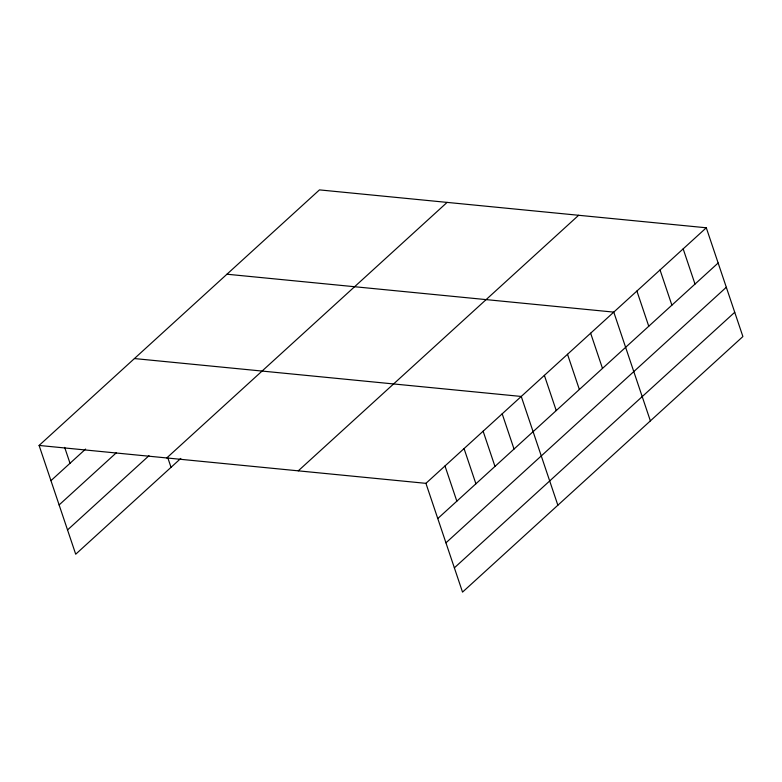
<?xml version="1.0" encoding="UTF-8"?>
<svg xmlns="http://www.w3.org/2000/svg" width="782" height="782" viewBox="0 0 782 782"><rect width="100%" height="100%" fill="white"/><g stroke="black" fill="none" stroke-linecap="round" stroke-linejoin="round"><path stroke-width="1.17" d="M39.1 445.447L319.467 189.889L706.293 227.787L742.9 336.553L462.533 592.111L425.926 483.344L39.1 445.447L75.707 554.213L180.818 458.408M50.947 480.656L85.609 449.063M59.119 504.937L116.313 452.798M67.535 529.942L149 455.691M166.752 457.949L447.118 202.391M298.274 470.832L578.641 215.275M425.926 483.344L706.293 227.787M437.773 518.554L718.14 262.996M445.945 542.825L726.312 287.268M454.362 567.84L734.728 312.282M226.946 274.218L613.772 312.116L650.38 420.892M134.426 358.557L521.252 396.454L557.859 505.221M683.165 248.862L695.012 284.081M660.037 269.946L671.885 305.166M636.9 291.031L648.757 326.25M590.645 333.2L602.492 368.41M567.517 354.285L579.364 389.495M544.38 375.37L556.237 410.579M502.191 413.825L514.038 449.044M483.12 431.205L494.977 466.424M464.058 448.585L475.906 483.794M444.987 465.964L456.844 501.174M167.915 458.076L171.033 467.323M64.662 447.382L70.018 463.276"/></g></svg>
